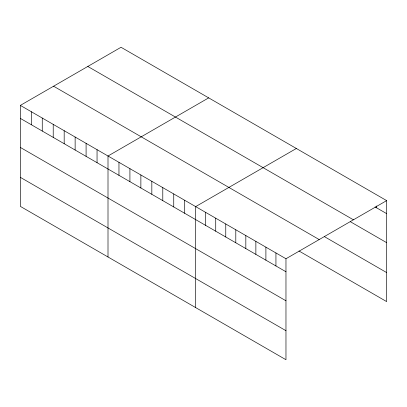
<?xml version="1.0" encoding="UTF-8"?>
<svg xmlns="http://www.w3.org/2000/svg" width="407" height="407" viewBox="0 0 407 407"><rect width="100%" height="100%" fill="white"/><g stroke="black" fill="none" stroke-linecap="round" stroke-linejoin="round"><path stroke-width="0.61" d="M20.35 105.398L285.968 258.75L285.968 359.732L20.35 206.38L20.35 105.398L121.032 47.268L386.65 200.62L386.65 301.602L298.982 250.987M208.684 97.873L108.003 156.003L108.003 256.985M296.342 148.484L195.66 206.608L195.66 307.59M285.968 258.75L386.65 200.62M375.03 206.919L386.65 213.629M87.805 66.453L353.424 219.805M350.208 221.622L386.65 242.658M324.333 236.594L386.65 272.573M53.576 86.213L319.195 239.565M20.35 118.401L285.968 271.754M20.35 147.436L285.968 300.788M20.35 177.345L285.968 330.698M376.617 205.978L376.617 207.835M275.936 252.956L275.936 265.964M265.898 247.161L265.898 260.17M255.866 241.371L255.866 254.375M245.828 235.577L245.828 248.58M235.795 229.782L235.795 242.791M225.763 223.987L225.763 236.996M215.725 218.198L215.725 231.201M205.693 212.403L205.693 225.407M184.702 200.285L184.702 213.288M173.743 193.956L173.743 206.965M162.79 187.632L162.79 200.641M151.831 181.308L151.831 194.312M140.873 174.979L140.873 187.988M129.919 168.656L129.919 181.659M118.961 162.327L118.961 175.336M97.049 149.679L97.049 162.683M86.091 143.35L86.091 156.359M75.132 137.027L75.132 150.03M64.179 130.698L64.179 143.707M53.22 124.374L53.22 137.378M42.262 118.05L42.262 131.054M31.308 111.722L31.308 124.73"/></g></svg>
